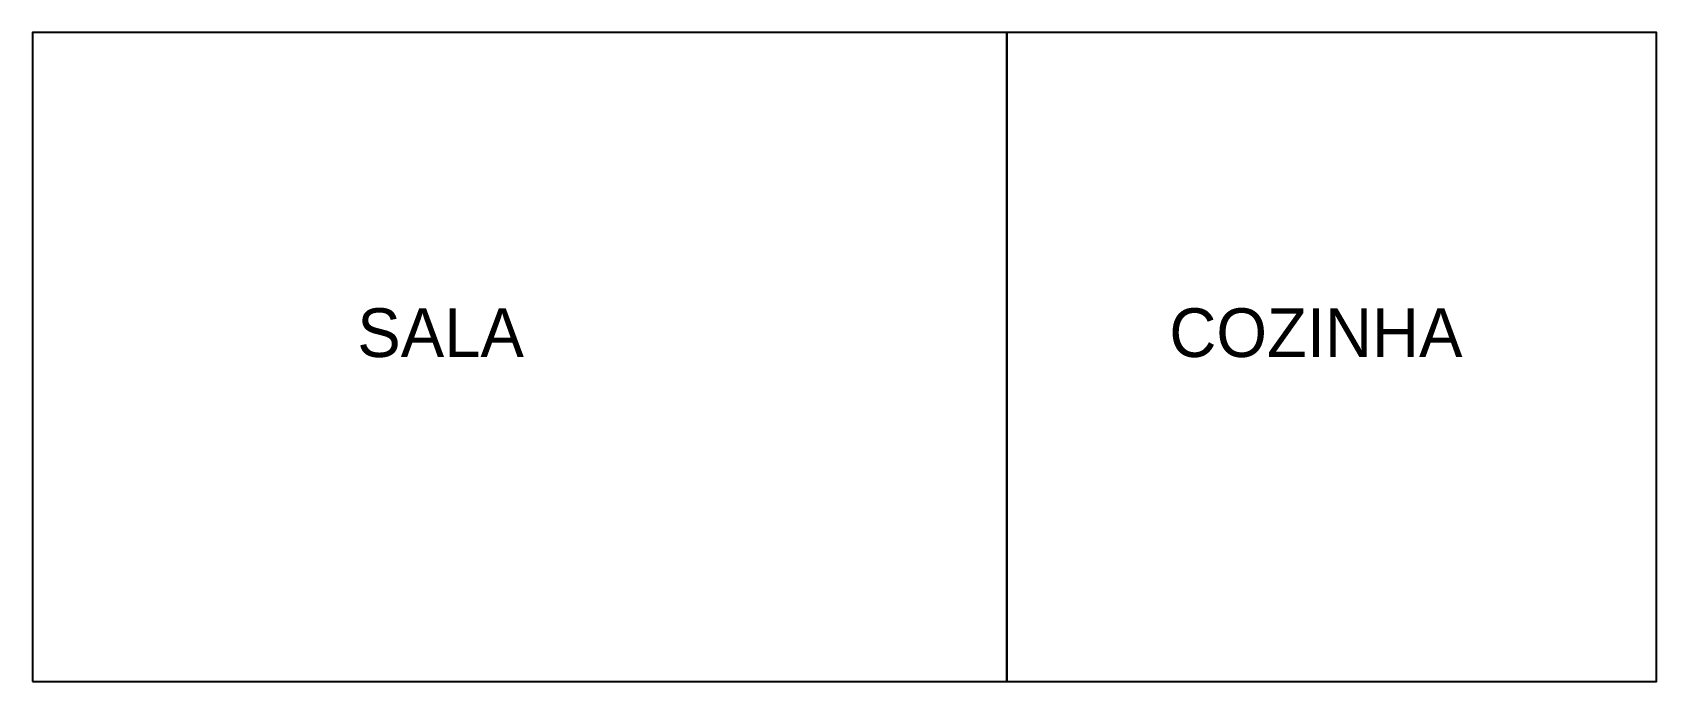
# Model space of a CAD drawing. Header units: metres. Extents: x 0 to 10, y 0 to 4.
import ezdxf

# ---------------------------------------------------------------- set-up
doc = ezdxf.new("R2010")
doc.units = ezdxf.units.M
for name, color, linetype in [('A-PAREDE', 7, 'Continuous'), ('A-TEXTO', 7, 'Continuous'), ('Layer1', 7, 'Continuous'), ('paredes_antigas', 7, 'Continuous')]:
    doc.layers.add(name, color=color, linetype=linetype)

msp = doc.modelspace()

# ---------------------------------------------------------------- linework, layer by layer
at = {"layer": 'A-PAREDE'}
msp.add_lwpolyline([(0, 0), (6, 0), (6, 4), (0, 4)], close=True, dxfattribs=at)
at = {"layer": 'paredes_antigas'}
msp.add_lwpolyline([(6, 0), (10, 0), (10, 4), (6, 4)], close=True, dxfattribs=at)

# ---------------------------------------------------------------- texts
at = {"layer": 'A-TEXTO'}
msp.add_text('SALA', height=0.3, dxfattribs=at).set_placement((2, 2))
at = {"layer": 'Layer1'}
msp.add_text('COZINHA', height=0.3, dxfattribs=at).set_placement((7, 2))

doc.saveas('drawing.dxf')
